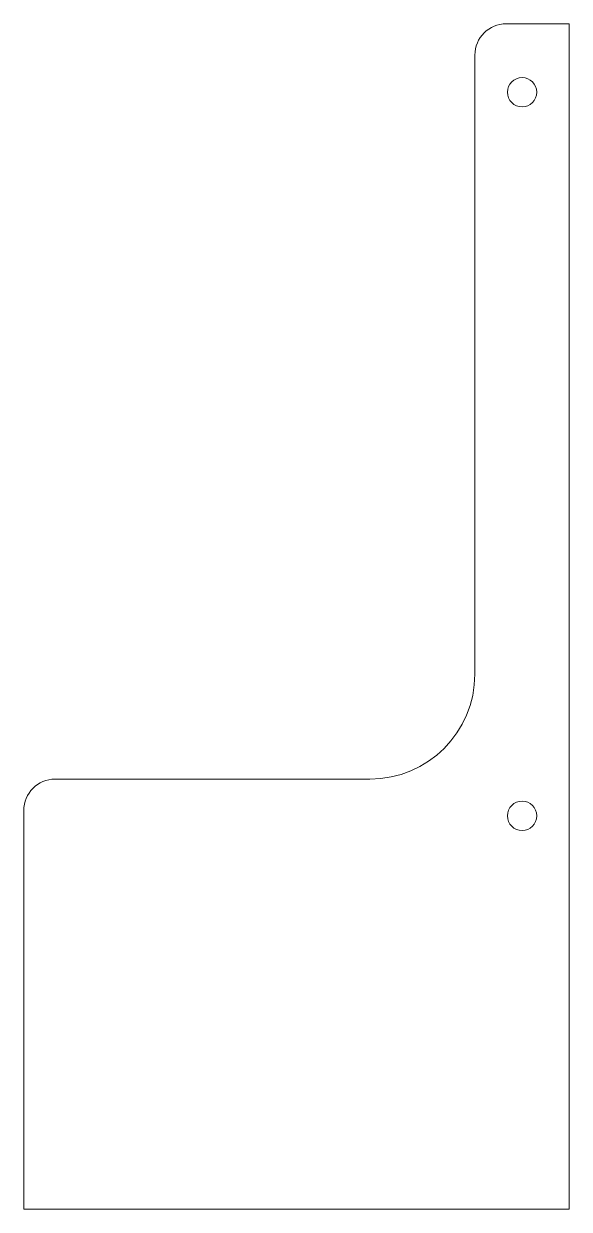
# Model space of a CAD drawing. Header units: millimetres. Extents: x -52 to 0, y -32 to 81.
import ezdxf

# ---------------------------------------------------------------- set-up
doc = ezdxf.new("R2010")
doc.units = ezdxf.units.MM

msp = doc.modelspace()

# ---------------------------------------------------------------- linework, layer by layer
at = {"color": 1, "lineweight": 5}
for p, q in [((0, 81), (-6, 81)), ((0, 81), (0, -32)), ((-9, 78), (-9, 19)), ((-19, 9), (-49, 9)), ((-52, -32), (-52, 6)), ((-52, -32), (0, -32))]:
    msp.add_line(p, q, dxfattribs=at)
for centre in [(-4.5, 74.47), (-4.5, 5.5)]:
    msp.add_circle(centre, 1.4, dxfattribs=at)
for centre, radius, start, end in [((-6, 78), 3, 90, 180), ((-19, 19), 10, 270, 0), ((-49, 6), 3, 90, 180)]:
    msp.add_arc(centre, radius, start, end, dxfattribs=at)

doc.saveas('drawing.dxf')
